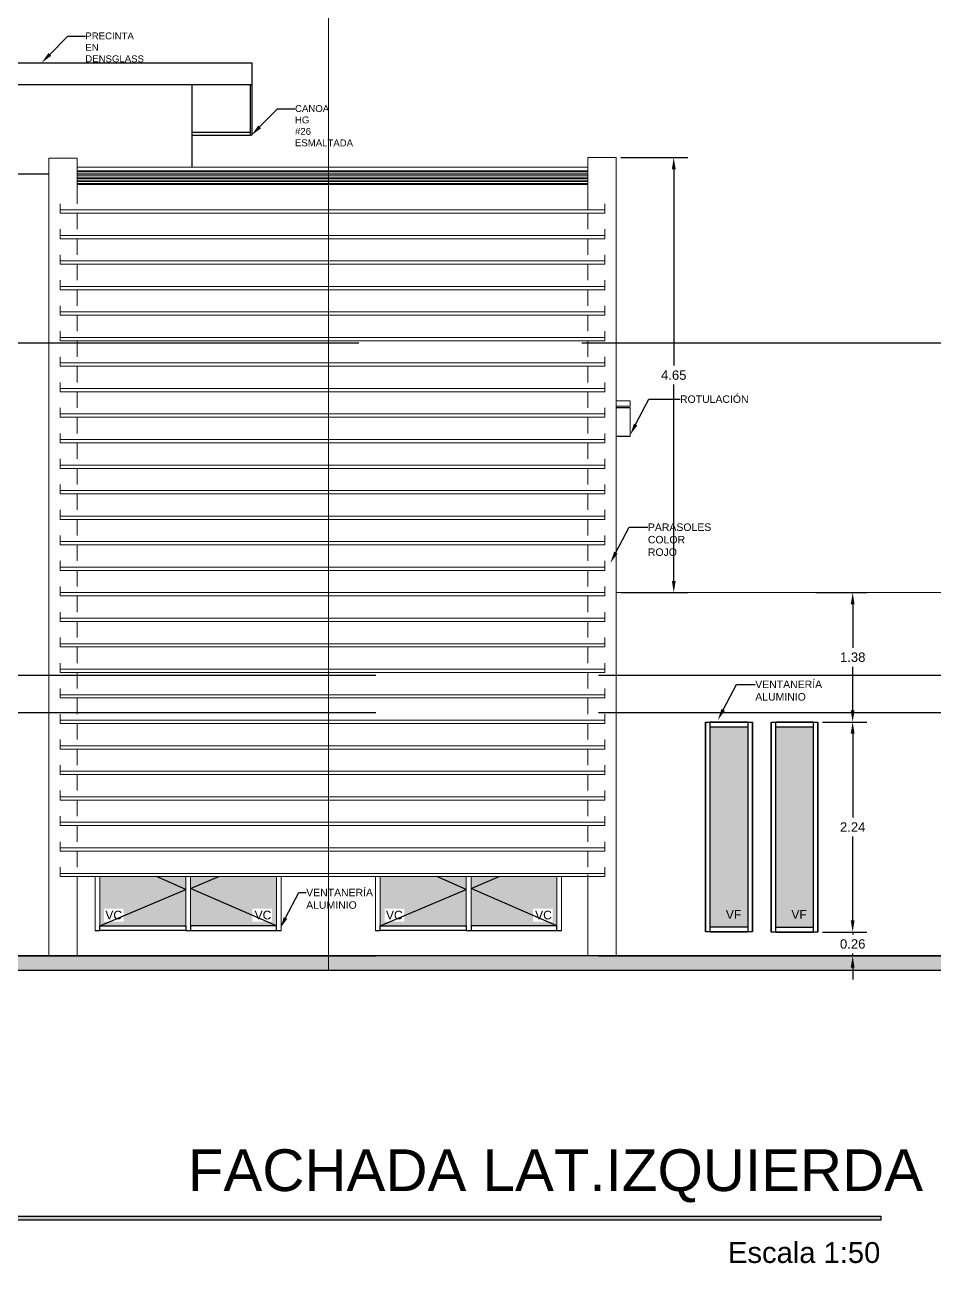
# Model space of a CAD drawing. Header units: inches. Extents: x -6 to 158, y 10 to 161.
# Drawn here: x 27.42 to 37.14, y 9.9 to 23.18 of the extents above; entities that cross this region are included whole.
import ezdxf
from ezdxf import colors
from ezdxf.entities.mleader import LeaderData, LeaderLine
from ezdxf.math import Vec2, Vec3

# ---------------------------------------------------------------- set-up
doc = ezdxf.new("R2010")
doc.units = ezdxf.units.IN
doc.header["$MEASUREMENT"] = 0
doc.linetypes.add('DASHED2', pattern=[9.525, 6.35, -3.175])
doc.linetypes.add('Grid Line', pattern=[22.225, 12.7, -3.175, 3.175, -3.175])
for name, color, linetype in [('10 HATCH 2', 9, 'Continuous'), ('2', 2, 'Continuous'), ('4 Paredes', 5, 'Continuous'), ('6', 6, 'Continuous'), ('A-WALL-PATT', 9, 'Continuous'), ('Dim', 2, 'Continuous'), ('Proy', 1, 'DASHED2'), ('TEXTO', 2, 'Continuous')]:
    doc.layers.add(name, color=color, linetype=linetype)
for name, color, linetype, lineweight in [('A-COLS', 3, 'Continuous', 9), ('A-FLOR', 5, 'Continuous', 9), ('A-GENM', 3, 'Continuous', 9), ('A-GLAZ-CWMG', 2, 'Continuous', 9), ('A-WALL', 5, 'Continuous', 9), ('S-GRID', 1, 'Continuous', 9)]:
    doc.layers.add(name, color=color, linetype=linetype, lineweight=lineweight)
doc.styles.add('Arial', font='arial.ttf', dxfattribs={"height": 250})
doc.styles.add('style1', font='micross.ttf')
doc.dimstyles.new('1-50', dxfattribs={"dimscale": 0.05, "dimtxt": 2, "dimasz": 2.5, "dimexe": 3, "dimexo": 1, "dimgap": 1, "dimtad": 0, "dimtih": 1, "dimtoh": 1, "dimzin": 1, "dimdsep": 46, "dimtxsty": 'style1', "dimcen": 2.5, "dimclrd": 124, "dimclre": 124, "dimclrt": 1, "dimadec": 0, "dimazin": 0, "dimtfac": 1, "dimtmove": 2, "dimatfit": 3, "dimfxl": 1, "dimtolj": 1, "dimtzin": 0, "dimlwd": -1, "dimlwe": -1, "dimarcsym": 0})

# ---------------------------------------------------------------- blocks, each defined once
blk = doc.blocks.new('Rectangular Mullion - 50 x 150mm-1612002-Section 2')
at = {"layer": 'A-GLAZ-CWMG'}
for p, q in [((4145, 848), (4145, 270)), ((4195, 270), (4195, 848)), ((4195, 270), (4145, 270))]:
    blk.add_line(p, q, dxfattribs=at)
blk = doc.blocks.new('Rectangular Mullion - 50 x 150mm-1612003-Section 2')
at = {"layer": 'A-GLAZ-CWMG'}
for p, q in [((2208, 848), (2208, 270)), ((2258, 270), (2258, 848)), ((2258, 270), (2208, 270))]:
    blk.add_line(p, q, dxfattribs=at)
blk = doc.blocks.new('*D482')
at = {"layer": 'Defpoints', "color": 0, "transparency": 16777216}
for p in [(35.893, 13.488), (36.265, 13.488), (36.044, 13.232)]:
    blk.add_point(p, dxfattribs=at)
at = {"layer": 'Dim', "color": 124, "transparency": 16777216}
for p, q in [((36.265, 13.613), (36.265, 13.738)), ((35.943, 13.488), (36.415, 13.488)), ((36.265, 13.488), (36.265, 13.462)), ((36.094, 13.232), (36.415, 13.232)), ((36.265, 13.232), (36.265, 13.258)), ((36.265, 13.107), (36.265, 12.982))]:
    blk.add_line(p, q, dxfattribs=at)
for points in [[(36.244, 13.613), (36.285, 13.613), (36.265, 13.488)], [(36.244, 13.107), (36.285, 13.107), (36.265, 13.232)]]:
    blk.add_solid(points, dxfattribs=at)
at = {"layer": 'Dim', "color": 1, "transparency": 16777216, "insert": (36.265, 13.36), "char_height": 0.1, "attachment_point": 5, "style": 'style1'}
blk.add_mtext('\\A1;0.26', dxfattribs=at)
blk = doc.blocks.new('*D483')
at = {"layer": 'Defpoints', "color": 0, "transparency": 16777216}
for p in [(35.893, 15.732), (36.265, 15.732), (36.265, 13.488)]:
    blk.add_point(p, dxfattribs=at)
at = {"layer": 'Dim', "color": 124, "transparency": 16777216}
for p, q in [((35.943, 15.732), (36.415, 15.732)), ((36.265, 15.607), (36.265, 14.711)), ((36.265, 13.613), (36.265, 14.509)), ((36.315, 13.488), (36.415, 13.488))]:
    blk.add_line(p, q, dxfattribs=at)
for points in [[(36.244, 15.607), (36.285, 15.607), (36.265, 15.732)], [(36.244, 13.613), (36.285, 13.613), (36.265, 13.488)]]:
    blk.add_solid(points, dxfattribs=at)
at = {"layer": 'Dim', "color": 1, "transparency": 16777216, "insert": (36.265, 14.61), "char_height": 0.1, "attachment_point": 5, "style": 'style1'}
blk.add_mtext('\\A1;2.24', dxfattribs=at)
blk = doc.blocks.new('*D484')
at = {"layer": 'Defpoints', "color": 0, "transparency": 16777216}
for p in [(35.821, 17.115), (36.265, 17.115), (35.893, 15.732)]:
    blk.add_point(p, dxfattribs=at)
at = {"layer": 'Dim', "color": 124, "transparency": 16777216}
for p, q in [((35.871, 17.115), (36.415, 17.115)), ((36.265, 16.99), (36.265, 16.525)), ((36.265, 15.857), (36.265, 16.322)), ((35.943, 15.732), (36.415, 15.732))]:
    blk.add_line(p, q, dxfattribs=at)
for points in [[(36.244, 16.99), (36.285, 16.99), (36.265, 17.115)], [(36.244, 15.857), (36.285, 15.857), (36.265, 15.732)]]:
    blk.add_solid(points, dxfattribs=at)
at = {"layer": 'Dim', "color": 1, "transparency": 16777216, "insert": (36.265, 16.424), "char_height": 0.1, "attachment_point": 5, "style": 'style1'}
blk.add_mtext('\\A1;1.38', dxfattribs=at)
blk = doc.blocks.new('*D489')
at = {"layer": 'Defpoints', "color": 0, "transparency": 16777216}
for p in [(33.738, 21.762), (34.353, 21.762), (33.738, 17.115)]:
    blk.add_point(p, dxfattribs=at)
at = {"layer": 'Dim', "color": 124, "transparency": 16777216}
for p, q in [((33.788, 21.762), (34.503, 21.762)), ((34.353, 21.637), (34.353, 19.54)), ((34.353, 17.24), (34.353, 19.337)), ((33.788, 17.115), (34.503, 17.115))]:
    blk.add_line(p, q, dxfattribs=at)
for points in [[(34.333, 21.637), (34.374, 21.637), (34.353, 21.762)], [(34.333, 17.24), (34.374, 17.24), (34.353, 17.115)]]:
    blk.add_solid(points, dxfattribs=at)
at = {"layer": 'Dim', "color": 1, "transparency": 16777216, "insert": (34.353, 19.438), "char_height": 0.1, "attachment_point": 5, "style": 'style1'}
blk.add_mtext('\\A1;4.65', dxfattribs=at)

msp = doc.modelspace()

# ---------------------------------------------------------------- hatches: boundary and pattern name
at = {"layer": '10 HATCH 2'}
h = msp.add_hatch(color=251, dxfattribs=at)
h.dxf.hatch_style = 1
h.paths.add_polyline_path([(40.163, 13.232), (30.663, 13.232), (30.663, 13.082), (40.163, 13.082)])
h.paths.add_polyline_path([(30.663, 13.232), (25.913, 13.232), (25.913, 13.082), (30.663, 13.082)])
h.paths.add_polyline_path([(25.913, 13.232), (24.738, 13.232), (24.738, 13.082), (25.913, 13.082)])
h.paths.add_polyline_path([(24.738, 13.232), (22.2, 13.232), (22.2, 13.082), (24.738, 13.082)])
h.paths.add_polyline_path([(22.2, 13.232), (7.445, 13.232), (7.445, 13.082), (22.2, 13.082)])
h.paths.add_polyline_path([(44.943, 13.232), (40.163, 13.232), (40.163, 13.082), (45.011, 13.082, -0.21525)])
h.paths.add_polyline_path([(51.694, 13.232), (45.343, 13.232, -0.21525), (45.276, 13.082), (51.694, 13.082)])
h.paths.add_polyline_path([(44.055, 12.897), (44.77, 12.897), (44.77, 13.206), (44.055, 13.206)], flags=9)
at = {"layer": '6'}
h = msp.add_hatch(color=256, dxfattribs=at)
h.dxf.hatch_style = 1
h.paths.add_polyline_path([(17.224, 10.453), (17.224, 10.411), (36.567, 10.411), (36.567, 10.453)])
at = {"layer": 'A-WALL-PATT', "lineweight": 18}
h = msp.add_hatch(color=256, dxfattribs=at)
h.dxf.hatch_style = 1
h.paths.add_polyline_path([(35.143, 15.682), (34.743, 15.682), (34.743, 13.539), (35.143, 13.539)])
h.paths.add_polyline_path([(35.843, 15.682), (35.443, 15.682), (35.443, 13.538), (35.843, 13.538)])
h.paths.add_polyline_path([(34.887, 13.607), (35.097, 13.607), (35.097, 13.745), (34.887, 13.745)], flags=24)
h.paths.add_polyline_path([(35.587, 13.607), (35.797, 13.607), (35.797, 13.745), (35.587, 13.745)], flags=24)
h = msp.add_hatch(color=256, dxfattribs=at)
h.dxf.hatch_style = 1
h.paths.add_polyline_path([(28.22, 14.08), (29.139, 14.08), (29.139, 13.553), (28.22, 13.553)])
h.paths.add_polyline_path([(28.476, 13.6), (28.266, 13.6), (28.266, 13.738), (28.476, 13.738)], flags=16)
h = msp.add_hatch(color=256, dxfattribs=at)
h.dxf.hatch_style = 1
h.paths.add_polyline_path([(30.108, 14.08), (29.189, 14.08), (29.189, 13.553), (30.108, 13.553)])
h.paths.add_polyline_path([(29.852, 13.6), (30.062, 13.6), (30.062, 13.738), (29.852, 13.738)], flags=16)
h = msp.add_hatch(color=256, dxfattribs=at)
h.dxf.hatch_style = 1
h.paths.add_polyline_path([(31.218, 14.08), (32.137, 14.08), (32.137, 13.553), (31.218, 13.553)])
h.paths.add_polyline_path([(31.474, 13.6), (31.263, 13.6), (31.263, 13.738), (31.474, 13.738)], flags=16)
h = msp.add_hatch(color=256, dxfattribs=at)
h.dxf.hatch_style = 1
h.paths.add_polyline_path([(33.105, 14.08), (32.187, 14.08), (32.187, 13.553), (33.105, 13.553)])
h.paths.add_polyline_path([(32.849, 13.6), (33.06, 13.6), (33.06, 13.738), (32.849, 13.738)], flags=16)

# ---------------------------------------------------------------- linework, layer by layer
msp.add_line((17.224, 10.453), (36.567, 10.453))
at = {"layer": '2'}
for p, q in [((24.094, 22.776), (29.85, 22.776)), ((29.85, 22.001), (29.85, 22.776)), ((29.831, 22.541), (24.113, 22.541)), ((29.206, 22.541), (29.206, 21.662)), ((29.831, 22.541), (29.85, 22.541)), ((29.831, 22.001), (29.831, 22.541)), ((29.206, 22.036), (29.831, 22.036)), ((29.206, 22.001), (29.831, 22.001)), ((29.85, 22.001), (29.831, 22.001)), ((25.144, 21.59), (27.676, 21.59)), ((34.693, 13.489), (34.693, 15.732)), ((34.693, 15.732), (35.193, 15.732)), ((34.693, 15.732), (34.743, 15.732)), ((34.693, 15.732), (34.693, 13.489)), ((34.743, 15.682), (34.743, 15.732)), ((35.143, 15.732), (34.743, 15.732)), ((34.743, 13.489), (34.743, 15.732)), ((34.743, 15.682), (35.143, 15.682)), ((35.143, 15.732), (35.143, 15.682)), ((35.143, 15.732), (35.193, 15.732)), ((35.143, 15.732), (35.143, 13.489)), ((35.193, 15.732), (35.193, 13.489)), ((35.193, 13.489), (35.193, 15.732)), ((35.393, 13.488), (35.393, 15.732)), ((35.393, 15.732), (35.893, 15.732)), ((35.393, 15.732), (35.443, 15.732)), ((35.393, 15.732), (35.393, 13.488)), ((35.443, 15.682), (35.443, 15.732)), ((35.843, 15.732), (35.443, 15.732)), ((35.443, 13.488), (35.443, 15.732)), ((35.443, 15.682), (35.843, 15.682)), ((35.843, 15.732), (35.843, 15.682)), ((35.843, 15.732), (35.893, 15.732)), ((35.843, 15.732), (35.843, 13.488)), ((35.893, 15.732), (35.893, 13.488)), ((35.893, 13.488), (35.893, 15.732)), ((35.193, 13.489), (34.693, 13.489)), ((34.743, 13.489), (34.693, 13.489)), ((34.743, 13.489), (34.743, 13.539)), ((35.143, 13.539), (34.743, 13.539)), ((34.743, 13.489), (35.143, 13.489)), ((35.143, 13.539), (35.143, 13.489)), ((35.193, 13.489), (35.143, 13.489)), ((35.893, 13.488), (35.393, 13.488)), ((35.443, 13.488), (35.393, 13.488)), ((35.443, 13.488), (35.443, 13.538)), ((35.843, 13.538), (35.443, 13.538)), ((35.443, 13.488), (35.843, 13.488)), ((35.843, 13.538), (35.843, 13.488)), ((35.893, 13.488), (35.843, 13.488))]:
    msp.add_line(p, q, dxfattribs=at)
at = {"layer": '6', "color": 2}
for points in [[(29.139, 13.503), (28.22, 13.503), (28.22, 13.553), (29.139, 13.553)], [(29.189, 13.503), (30.108, 13.503), (30.108, 13.553), (29.189, 13.553)], [(32.137, 13.503), (31.218, 13.503), (31.218, 13.553), (32.137, 13.553)], [(32.187, 13.503), (33.105, 13.503), (33.105, 13.553), (32.187, 13.553)]]:
    msp.add_lwpolyline(points, close=True, dxfattribs=at)
at = {"layer": '6'}
for points in [[(7.445, 13.082), (51.694, 13.082), (51.694, 13.232), (7.445, 13.232)], [(17.224, 10.453), (36.567, 10.453), (36.567, 10.411), (17.224, 10.411)]]:
    msp.add_lwpolyline(points, close=True, dxfattribs=at)
at = {"layer": 'A-COLS'}
for p, q in [((27.676, 13.235), (27.676, 21.756)), ((27.98, 21.756), (27.676, 21.756)), ((27.98, 21.756), (27.98, 21.27)), ((27.98, 21.662), (33.434, 21.662)), ((33.434, 21.213), (33.434, 21.762)), ((33.738, 21.762), (33.434, 21.762)), ((33.738, 21.762), (33.738, 13.232)), ((33.434, 21.622), (27.98, 21.622)), ((27.98, 21.609), (33.434, 21.609)), ((33.434, 21.588), (27.98, 21.588)), ((27.98, 21.575), (33.434, 21.575)), ((33.434, 21.554), (27.98, 21.554)), ((27.98, 21.541), (33.434, 21.541)), ((33.434, 21.52), (27.98, 21.52)), ((27.98, 21.507), (33.434, 21.507)), ((33.434, 21.486), (27.98, 21.486)), ((33.434, 21.474), (27.98, 21.474)), ((27.798, 21.204), (27.798, 21.27)), ((33.616, 21.204), (33.616, 21.27)), ((27.798, 21.169), (27.798, 21.204)), ((27.798, 21.204), (33.616, 21.204)), ((33.616, 21.169), (27.798, 21.169)), ((27.98, 21.169), (27.98, 20.997)), ((33.434, 21.169), (33.434, 20.997)), ((33.616, 21.169), (33.616, 21.204)), ((27.798, 20.932), (27.798, 20.997)), ((33.616, 20.932), (33.616, 20.997)), ((27.798, 20.896), (27.798, 20.932)), ((27.798, 20.932), (33.616, 20.932)), ((33.616, 20.896), (27.798, 20.896)), ((27.98, 20.896), (27.98, 20.725)), ((33.434, 20.896), (33.434, 20.725)), ((33.616, 20.896), (33.616, 20.932)), ((27.798, 20.659), (27.798, 20.725)), ((33.616, 20.659), (33.616, 20.725)), ((27.798, 20.624), (27.798, 20.659)), ((27.798, 20.659), (33.616, 20.659)), ((33.616, 20.624), (27.798, 20.624)), ((27.98, 20.624), (27.98, 20.452)), ((33.434, 20.624), (33.434, 20.452)), ((33.616, 20.624), (33.616, 20.659)), ((27.798, 20.386), (27.798, 20.452)), ((27.798, 20.351), (27.798, 20.386)), ((27.798, 20.386), (33.616, 20.386)), ((33.616, 20.351), (27.798, 20.351)), ((27.98, 20.351), (27.98, 20.179)), ((33.434, 20.351), (33.434, 20.179)), ((33.616, 20.386), (33.616, 20.452)), ((33.616, 20.351), (33.616, 20.386)), ((27.798, 20.114), (27.798, 20.179)), ((27.798, 20.078), (27.798, 20.114)), ((27.798, 20.114), (33.616, 20.114)), ((33.616, 20.078), (27.798, 20.078)), ((27.98, 20.078), (27.98, 19.907)), ((33.434, 20.078), (33.434, 19.907)), ((33.616, 20.114), (33.616, 20.179)), ((33.616, 20.078), (33.616, 20.114)), ((27.798, 19.841), (27.798, 19.907)), ((27.798, 19.806), (27.798, 19.841)), ((27.798, 19.841), (33.616, 19.841)), ((33.616, 19.806), (27.798, 19.806)), ((27.98, 19.806), (27.98, 19.634)), ((33.434, 19.806), (33.434, 19.634)), ((33.616, 19.841), (33.616, 19.907)), ((33.616, 19.806), (33.616, 19.841)), ((27.798, 19.568), (27.798, 19.634)), ((27.798, 19.533), (27.798, 19.568)), ((27.798, 19.568), (33.616, 19.568)), ((33.616, 19.533), (27.798, 19.533)), ((27.98, 19.533), (27.98, 19.361)), ((33.434, 19.533), (33.434, 19.361)), ((33.616, 19.568), (33.616, 19.634)), ((33.616, 19.533), (33.616, 19.568)), ((27.798, 19.296), (27.798, 19.361)), ((27.798, 19.26), (27.798, 19.296)), ((27.798, 19.296), (33.616, 19.296)), ((33.616, 19.296), (33.616, 19.361)), ((33.616, 19.26), (33.616, 19.296)), ((33.616, 19.26), (27.798, 19.26)), ((27.98, 19.26), (27.98, 19.089)), ((33.434, 19.26), (33.434, 19.089)), ((27.798, 19.023), (27.798, 19.089)), ((27.798, 18.988), (27.798, 19.023)), ((27.798, 19.023), (33.616, 19.023)), ((33.616, 19.023), (33.616, 19.089)), ((33.616, 18.988), (33.616, 19.023)), ((33.616, 18.988), (27.798, 18.988)), ((27.98, 18.988), (27.98, 18.816)), ((33.434, 18.988), (33.434, 18.816)), ((27.798, 18.75), (27.798, 18.816)), ((27.798, 18.715), (27.798, 18.75)), ((27.798, 18.75), (33.616, 18.75)), ((33.616, 18.75), (33.616, 18.816)), ((33.616, 18.715), (33.616, 18.75)), ((33.616, 18.715), (27.798, 18.715)), ((27.98, 18.715), (27.98, 18.543)), ((33.434, 18.715), (33.434, 18.543)), ((27.798, 18.478), (27.798, 18.543)), ((27.798, 18.442), (27.798, 18.478)), ((27.798, 18.478), (33.616, 18.478)), ((33.616, 18.478), (33.616, 18.543)), ((33.616, 18.442), (33.616, 18.478)), ((33.616, 18.442), (27.798, 18.442)), ((27.98, 18.442), (27.98, 18.271)), ((33.434, 18.442), (33.434, 18.271)), ((27.798, 18.205), (27.798, 18.271)), ((27.798, 18.17), (27.798, 18.205)), ((27.798, 18.205), (33.616, 18.205)), ((33.616, 18.205), (33.616, 18.271)), ((33.616, 18.17), (33.616, 18.205)), ((33.616, 18.17), (27.798, 18.17)), ((27.98, 18.17), (27.98, 17.998)), ((33.434, 18.17), (33.434, 17.998)), ((27.798, 17.932), (27.798, 17.998)), ((33.616, 17.932), (33.616, 17.998)), ((27.798, 17.897), (27.798, 17.932)), ((27.798, 17.932), (33.616, 17.932)), ((33.616, 17.897), (27.798, 17.897)), ((27.98, 17.897), (27.98, 17.725)), ((33.434, 17.897), (33.434, 17.725)), ((33.616, 17.897), (33.616, 17.932)), ((27.798, 17.66), (27.798, 17.725)), ((33.616, 17.66), (33.616, 17.725)), ((27.798, 17.624), (27.798, 17.66)), ((27.798, 17.66), (33.616, 17.66)), ((33.616, 17.624), (27.798, 17.624)), ((27.98, 17.624), (27.98, 17.453)), ((33.434, 17.624), (33.434, 17.453)), ((33.616, 17.624), (33.616, 17.66)), ((27.798, 17.387), (27.798, 17.453)), ((33.616, 17.387), (33.616, 17.453)), ((27.798, 17.352), (27.798, 17.387)), ((27.798, 17.387), (33.616, 17.387)), ((33.616, 17.352), (27.798, 17.352)), ((27.98, 17.352), (27.98, 17.18)), ((33.434, 17.352), (33.434, 17.18)), ((33.616, 17.352), (33.616, 17.387)), ((27.798, 17.114), (27.798, 17.18)), ((33.616, 17.114), (33.616, 17.18)), ((27.798, 17.079), (27.798, 17.114)), ((27.798, 17.114), (33.616, 17.114)), ((33.616, 17.079), (27.798, 17.079)), ((27.98, 17.079), (27.98, 16.907)), ((33.434, 17.079), (33.434, 16.907)), ((33.616, 17.079), (33.616, 17.114)), ((27.798, 16.842), (27.798, 16.907)), ((33.616, 16.842), (33.616, 16.907)), ((27.798, 16.807), (27.798, 16.842)), ((27.798, 16.842), (33.616, 16.842)), ((33.616, 16.807), (27.798, 16.807)), ((27.98, 16.807), (27.98, 16.635)), ((33.434, 16.807), (33.434, 16.635)), ((33.616, 16.807), (33.616, 16.842)), ((27.798, 16.569), (27.798, 16.635)), ((33.616, 16.569), (33.616, 16.635)), ((27.798, 16.534), (27.798, 16.569)), ((27.798, 16.569), (33.616, 16.569)), ((33.616, 16.534), (27.798, 16.534)), ((27.98, 16.534), (27.98, 16.362)), ((33.434, 16.534), (33.434, 16.362)), ((33.616, 16.534), (33.616, 16.569)), ((27.798, 16.297), (27.798, 16.362)), ((33.616, 16.297), (33.616, 16.362)), ((27.798, 16.261), (27.798, 16.297)), ((27.798, 16.297), (33.616, 16.297)), ((33.616, 16.261), (27.798, 16.261)), ((27.98, 16.261), (27.98, 16.089)), ((33.434, 16.261), (33.434, 16.089)), ((33.616, 16.261), (33.616, 16.297)), ((27.798, 16.024), (27.798, 16.089)), ((33.616, 16.024), (33.616, 16.089)), ((27.798, 15.989), (27.798, 16.024)), ((27.798, 16.024), (33.616, 16.024)), ((33.616, 15.989), (27.798, 15.989)), ((27.98, 15.989), (27.98, 15.817)), ((33.434, 15.989), (33.434, 15.817)), ((33.616, 15.989), (33.616, 16.024)), ((27.798, 15.751), (27.798, 15.817)), ((33.616, 15.751), (33.616, 15.817)), ((27.798, 15.716), (27.798, 15.751)), ((27.798, 15.751), (33.616, 15.751)), ((33.616, 15.716), (27.798, 15.716)), ((27.98, 15.716), (27.98, 15.544)), ((33.434, 15.716), (33.434, 15.544)), ((33.616, 15.716), (33.616, 15.751)), ((27.798, 15.479), (27.798, 15.544)), ((33.616, 15.479), (33.616, 15.544)), ((27.798, 15.443), (27.798, 15.479)), ((27.798, 15.479), (33.616, 15.479)), ((33.616, 15.443), (27.798, 15.443)), ((27.98, 15.443), (27.98, 15.271)), ((33.434, 15.443), (33.434, 15.271)), ((33.616, 15.443), (33.616, 15.479)), ((27.798, 15.206), (27.798, 15.271)), ((27.798, 15.171), (27.798, 15.206)), ((27.798, 15.206), (33.616, 15.206)), ((33.616, 15.171), (27.798, 15.171)), ((27.98, 15.171), (27.98, 14.999)), ((33.434, 15.171), (33.434, 14.999)), ((33.616, 15.206), (33.616, 15.271)), ((33.616, 15.171), (33.616, 15.206)), ((27.798, 14.933), (27.798, 14.999)), ((27.798, 14.898), (27.798, 14.933)), ((27.798, 14.933), (33.616, 14.933)), ((33.616, 14.898), (27.798, 14.898)), ((27.98, 14.898), (27.98, 14.726)), ((33.434, 14.898), (33.434, 14.726)), ((33.616, 14.933), (33.616, 14.999)), ((33.616, 14.898), (33.616, 14.933)), ((27.798, 14.661), (27.798, 14.726)), ((27.798, 14.625), (27.798, 14.661)), ((27.798, 14.661), (33.616, 14.661)), ((33.616, 14.625), (27.798, 14.625)), ((27.98, 14.625), (27.98, 14.453)), ((33.434, 14.625), (33.434, 14.453)), ((33.616, 14.661), (33.616, 14.726)), ((33.616, 14.625), (33.616, 14.661)), ((27.798, 14.388), (27.798, 14.453)), ((27.798, 14.353), (27.798, 14.388)), ((27.798, 14.388), (33.616, 14.388)), ((33.616, 14.353), (27.798, 14.353)), ((27.98, 14.353), (27.98, 14.181)), ((33.434, 14.353), (33.434, 14.181)), ((33.616, 14.388), (33.616, 14.453)), ((33.616, 14.353), (33.616, 14.388)), ((27.798, 14.115), (27.798, 14.181)), ((27.798, 14.08), (27.798, 14.115)), ((27.798, 14.115), (33.616, 14.115)), ((33.434, 13.232), (33.434, 14.101)), ((33.616, 14.115), (33.616, 14.181)), ((33.616, 14.08), (33.616, 14.115)), ((33.616, 14.08), (27.798, 14.08)), ((27.98, 14.08), (27.98, 13.235)), ((27.676, 13.235), (27.98, 13.235))]:
    msp.add_line(p, q, dxfattribs=at)
at = {"layer": 'A-FLOR'}
for p, q in [((7.445, 13.232), (51.694, 13.232)), ((51.694, 13.082), (7.445, 13.082))]:
    msp.add_line(p, q, dxfattribs=at)
at = {"layer": 'A-GENM'}
for p, q in [((33.738, 19.163), (33.888, 19.163)), ((33.888, 19.163), (33.888, 19.106)), ((33.888, 19.106), (33.738, 19.106)), ((33.738, 19.092), (33.888, 19.092)), ((33.738, 19.088), (33.888, 19.088)), ((33.738, 19.088), (33.888, 19.088)), ((33.888, 19.092), (33.888, 19.088)), ((33.888, 19.088), (33.888, 18.786)), ((33.738, 18.786), (33.888, 18.786)), ((33.738, 18.785), (33.888, 18.785)), ((33.738, 18.781), (33.888, 18.781)), ((33.888, 18.786), (33.888, 18.785)), ((33.888, 18.785), (33.888, 18.781))]:
    msp.add_line(p, q, dxfattribs=at)
at = {"layer": 'A-WALL'}
for p, q in [((40.238, 17.115), (33.738, 17.115)), ((28.17, 13.503), (28.17, 14.08)), ((30.158, 14.08), (30.158, 13.503)), ((31.168, 13.503), (31.168, 14.08)), ((33.155, 14.08), (33.155, 13.503)), ((30.158, 13.503), (28.17, 13.503)), ((33.155, 13.503), (31.168, 13.503))]:
    msp.add_line(p, q, dxfattribs=at)
at = {"layer": 'Proy', "color": 253, "ltscale": 0.75}
for p, q in [((19.083, 19.782), (44.943, 19.782)), ((12.119, 16.232), (44.943, 16.232)), ((12.119, 15.832), (40.963, 15.832))]:
    msp.add_line(p, q, dxfattribs=at)
at = {"layer": 'Proy', "ltscale": 0.75}
for p, q in [((29.139, 13.944), (28.826, 14.08)), ((29.189, 13.952), (29.491, 14.08)), ((30.108, 13.553), (29.189, 13.952)), ((32.137, 13.944), (31.823, 14.08)), ((32.187, 13.952), (32.489, 14.08)), ((33.105, 13.553), (32.187, 13.952)), ((28.22, 13.553), (29.139, 13.944)), ((31.218, 13.553), (32.137, 13.944)), ((12.119, 13.232), (44.943, 13.232))]:
    msp.add_line(p, q, dxfattribs=at)
at = {"layer": 'S-GRID', "color": 253, "linetype": 'Grid Line'}
msp.add_line((30.663, 13.082), (30.663, 23.438), dxfattribs=at)

# ---------------------------------------------------------------- block references
at = {"layer": 'A-GLAZ-CWMG', "xscale": 0.001, "yscale": 0.001, "zscale": 0.001}
for name, p in [('Rectangular Mullion - 50 x 150mm-1612003-Section 2', (25.963, 13.232)), ('Rectangular Mullion - 50 x 150mm-1612003-Section 2', (26.932, 13.232)), ('Rectangular Mullion - 50 x 150mm-1612002-Section 2', (25.963, 13.232)), ('Rectangular Mullion - 50 x 150mm-1612003-Section 2', (28.96, 13.232)), ('Rectangular Mullion - 50 x 150mm-1612003-Section 2', (29.929, 13.232)), ('Rectangular Mullion - 50 x 150mm-1612002-Section 2', (28.96, 13.232))]:
    msp.add_blockref(name, p, dxfattribs=at)

# ---------------------------------------------------------------- texts
at = {"layer": '4 Paredes', "attachment_point": 3, "line_spacing_factor": 0.941778, "style": 'Arial', "bg_fill": 3, "box_fill_scale": 1.25, "bg_fill_color": 256, "bg_fill_true_color": 13158600, "bg_fill_transparency": 0}
for s, insert, char_height, width in [('FACHADA LAT.IZQUIERDA', (37.017, 11.166), 0.44588, 19.79372), ('Escala 1:50', (36.56, 10.175), 0.22294, 4.36475)]:
    msp.add_mtext(s, dxfattribs=dict(at, insert=insert, char_height=char_height, width=width))
at = {"layer": 'TEXTO', "style": 'style1'}
for s, p in [('VC', (28.28, 13.623)), ('VC', (29.875, 13.623)), ('VC', (31.278, 13.623)), ('VC', (32.872, 13.623)), ('VF', (34.91, 13.63)), ('VF', (35.61, 13.63))]:
    msp.add_text(s, height=0.0921, dxfattribs=at).set_placement(p)

# ---------------------------------------------------------------- dimensions: what is measured, and where the dimension line sits
at = {"layer": 'Dim'}
for base, p1, p2, picture, middle in [((34.353, 21.762), (33.738, 17.115), (33.738, 21.762), '*D489', (34.353, 19.438)), ((36.265, 17.115), (35.893, 15.732), (35.821, 17.115), '*D484', (36.265, 16.424)), ((36.265, 15.732), (36.265, 13.488), (35.893, 15.732), '*D483', (36.265, 14.61)), ((36.265, 13.488), (36.044, 13.232), (35.893, 13.488), '*D482', (36.265, 13.36))]:
    dim = msp.add_linear_dim(base=base, p1=p1, p2=p2, angle=90, dimstyle='1-50', override={"dimfxl": 1.25}, dxfattribs=at)
    dim.commit()
    dim.dimension.update_dxf_attribs({"geometry": picture, "text_midpoint": middle})

# ---------------------------------------------------------------- leaders
at = {"layer": 'TEXTO'}
ml = msp.add_multileader_mtext('Standard', dxfattribs=at)
ml.set_content('{\\H0.91667x;PRECINTA EN DENSGLASS}', color=256, style='style1')
ml.set_leader_properties(color=1, linetype='ByLayer', lineweight=-1)
ml.build(insert=Vec2(0, 0))
ml.multileader.update_dxf_attribs({"text_right_attachment_type": 2, "dogleg_length": 4.02, "arrow_head_size": 0.125, "scale": 0.05})
ctx = ml.context
ctx.base_point, ctx.scale, ctx.char_height, ctx.arrow_head_size, ctx.landing_gap_size, ctx.plane_origin, ctx.plane_x_axis, ctx.plane_y_axis = Vec3(28.067, 23.059), 0.05, 0.08, 0.125, 0, Vec3(26.911, 22.85), Vec3(0.999998, -0.001982), Vec3(0.001982, 0.999998)
ctx.right_attachment = 2
notes = []
notes.append((ctx, [(0, (1, 1, 0), (27.878, 23.06), (0.999998, -0.001982), 0.189, [(0, [(27.6, 22.776)], 0, [])])]))
ctx.mtext.insert, ctx.mtext.text_direction, ctx.mtext.rotation, ctx.mtext.width, ctx.mtext.flow_direction = Vec3(28.067, 23.1), Vec3(0.999998, -0.001982), 6.281204, 1.35024, 5
ml = msp.add_multileader_mtext('Standard', dxfattribs=at)
ml.set_content('{\\H0.91667x;CANOA HG #26 ESMALTADA}', color=256, style='style1')
ml.set_leader_properties(color=1, linetype='ByLayer', lineweight=-1)
ml.build(insert=Vec2(0, 0))
ml.multileader.update_dxf_attribs({"text_right_attachment_type": 2, "dogleg_length": 4.02, "arrow_head_size": 0.125, "scale": 0.05})
ctx = ml.context
ctx.base_point, ctx.scale, ctx.char_height, ctx.arrow_head_size, ctx.landing_gap_size, ctx.plane_origin, ctx.plane_x_axis, ctx.plane_y_axis = Vec3(30.307, 22.284), 0.05, 0.08, 0.125, 0, Vec3(29.152, 22.074), Vec3(0.999998, -0.001982), Vec3(0.001982, 0.999998)
ctx.right_attachment = 2
notes.append((ctx, [(0, (1, 1, 0), (30.118, 22.284), (0.999998, -0.001982), 0.189, [(0, [(29.841, 22.001)], 0, [])])]))
ctx.mtext.insert, ctx.mtext.text_direction, ctx.mtext.rotation, ctx.mtext.width, ctx.mtext.flow_direction = Vec3(30.307, 22.324), Vec3(0.999998, -0.001982), 6.281204, 1.35024, 5
ml = msp.add_multileader_mtext('Standard', dxfattribs=at)
ml.set_content('{\\C3;ROTULACIÓN}', color=256, style='style1')
ml.set_leader_properties(color=1, linetype='ByLayer', lineweight=-1)
ml.build(insert=Vec2(0, 0))
ml.multileader.update_dxf_attribs({"text_right_attachment_type": 2, "dogleg_length": 5, "arrow_head_size": 0.125, "scale": 0.05})
ctx = ml.context
ctx.base_point, ctx.scale, ctx.char_height, ctx.arrow_head_size, ctx.landing_gap_size, ctx.plane_origin = Vec3(34.42, 19.181), 0.05, 0.08, 0.125, 0, Vec3(33.353, 19.52)
ctx.right_attachment = 2
notes.append((ctx, [(0, (1, 1, 0), (34.087, 19.181), (1, 0), 0.333, [(0, [(33.888, 18.8)], 0, [])])]))
ctx.mtext.insert, ctx.mtext.width, ctx.mtext.flow_direction = Vec3(34.42, 19.222), 0.91963, 5
ml = msp.add_multileader_mtext('Standard', dxfattribs=at)
ml.set_content('{\\C3;PARASOLES COLOR ROJO}', color=256, style='style1')
ml.set_leader_properties(color=1, linetype='ByLayer', lineweight=-1)
ml.build(insert=Vec2(0, 0))
ml.multileader.update_dxf_attribs({"text_right_attachment_type": 2, "dogleg_length": 5, "arrow_head_size": 0.125, "scale": 0.05})
ctx = ml.context
ctx.base_point, ctx.scale, ctx.char_height, ctx.arrow_head_size, ctx.landing_gap_size, ctx.plane_origin = Vec3(34.077, 17.813), 0.05, 0.08, 0.125, 0, Vec3(33.142, 18.152)
ctx.right_attachment = 2
notes.append((ctx, [(0, (1, 1, 0), (33.876, 17.813), (1, 0), 0.201, [(0, [(33.677, 17.432)], 0, [])])]))
ctx.mtext.insert, ctx.mtext.width, ctx.mtext.flow_direction = Vec3(34.077, 17.854), 0.91963, 5
ml = msp.add_multileader_mtext('Standard', dxfattribs=at)
ml.set_content('{\\C3;VENTANERÍA ALUMINIO }', color=256, style='style1')
ml.set_leader_properties(color=1, linetype='ByLayer', lineweight=-1)
ml.build(insert=Vec2(0, 0))
ml.multileader.update_dxf_attribs({"text_right_attachment_type": 2, "dogleg_length": 4.02, "arrow_head_size": 0.125, "scale": 0.05})
ctx = ml.context
ctx.base_point, ctx.scale, ctx.char_height, ctx.arrow_head_size, ctx.landing_gap_size, ctx.plane_origin = Vec3(35.224, 16.134), 0.05, 0.08, 0.125, 0, Vec3(34.367, 16.483)
ctx.right_attachment = 2
notes.append((ctx, [(0, (1, 1, 0), (35.023, 16.134), (1, 0), 0.201, [(0, [(34.824, 15.752)], 0, [])])]))
ctx.mtext.insert, ctx.mtext.width, ctx.mtext.flow_direction = Vec3(35.224, 16.174), 0.91963, 5
ml = msp.add_multileader_mtext('Standard', dxfattribs=at)
ml.set_content('{\\C3;VENTANERÍA ALUMINIO }', color=256, style='style1')
ml.set_leader_properties(color=1, linetype='ByLayer', lineweight=-1)
ml.build(insert=Vec2(0, 0))
ml.multileader.update_dxf_attribs({"text_right_attachment_type": 2, "dogleg_length": 4.02, "arrow_head_size": 0.125, "scale": 0.05})
ctx = ml.context
ctx.base_point, ctx.scale, ctx.char_height, ctx.arrow_head_size, ctx.landing_gap_size, ctx.plane_origin = Vec3(30.426, 13.909), 0.05, 0.08, 0.125, 0, Vec3(29.691, 14.258)
ctx.right_attachment = 2
notes.append((ctx, [(0, (1, 1, 0), (30.347, 13.909), (1, 0), 0.0788, [(0, [(30.148, 13.528)], 0, [])])]))
ctx.mtext.insert, ctx.mtext.width, ctx.mtext.flow_direction = Vec3(30.426, 13.95), 0.91963, 5
for ctx, leaders in notes:
    for number, flags, end, landing, length, lines in leaders:
        leader = LeaderData()
        leader.index, (leader.has_last_leader_line, leader.has_dogleg_vector, leader.attachment_direction) = number, flags
        leader.last_leader_point, leader.dogleg_vector, leader.dogleg_length = Vec3(end), Vec3(landing), length
        for number, points, colour, breaks in lines:
            line = LeaderLine()
            line.index, line.vertices, line.color, line.breaks = number, Vec3.list(points), colors.encode_raw_color(colour), breaks
            leader.lines.append(line)
        ctx.leaders.append(leader)

doc.saveas('drawing.dxf')
